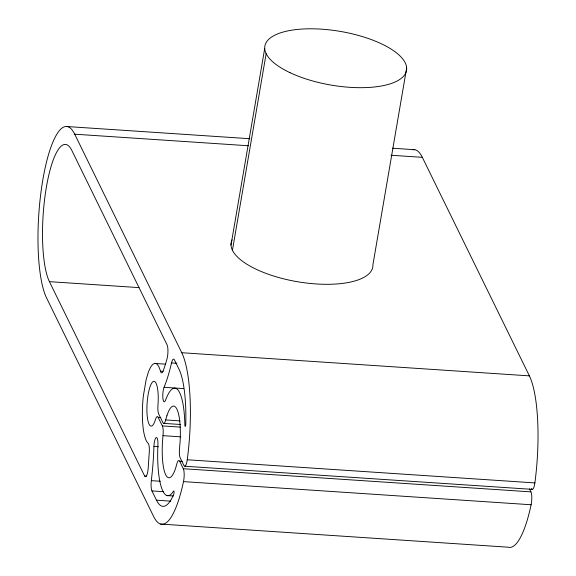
<?xml version="1.0" encoding="UTF-8"?>
<svg xmlns="http://www.w3.org/2000/svg" width="576" height="576" viewBox="0 0 576 576"><rect width="100%" height="100%" fill="white"/><g stroke="black" fill="none" stroke-linecap="round" stroke-linejoin="round"><path stroke-width="0.86" d="M182.333 461.39L179.647 461.21A8.986 2.196 -86.2 0 0 176.846 463.91L175.651 468.086A35.928 8.777 -86.2 0 1 165.658 474.689A35.928 8.777 -86.2 0 1 162.526 441.302L163.202 432.785A8.993 2.196 -86.2 0 0 162.353 425.902L158.148 417.326A8.986 2.196 -86.2 0 0 155.549 419.299A22.457 5.486 -86.2 0 1 147.096 414.727A22.457 5.486 -86.2 0 1 152.726 381.881A22.457 5.486 -86.2 0 1 157.961 405.252A8.986 2.196 -86.2 0 0 158.71 414.05L162.914 422.633A8.993 2.196 -86.2 0 0 165.067 421.891L166.903 415.75M151.33 480.665L152.251 472.219A97.675 23.854 -86.2 0 0 153.936 446.429A7.992 1.951 -86.2 0 1 156.254 437.508A7.992 1.951 -86.2 0 1 157.918 444.996A53.899 13.162 -86.2 0 0 173.556 491.069L173.722 490.918A1.8 0.439 -86.2 0 1 174.089 492.444L173.786 494.194A71.87 17.554 -86.2 0 1 156.478 500.206L151.934 490.918A8.986 2.196 -86.2 0 1 151.33 480.665L160.243 481.255M231.012 245.023L264.722 48.406M232.445 250.236L266.155 53.626M406.634 68.098L372.924 264.715A71.856 27.23 9.7 0 1 296.453 281.549A71.856 27.23 9.7 0 1 232.078 239.854M164.074 387.295L166.068 382.054A97.02 23.695 -86.2 0 0 171.518 362.945A8.986 2.196 -86.2 0 1 174.413 359.842L178.956 369.108A71.87 17.554 -86.2 0 1 185.767 424.339L185.465 426.089A1.8 0.439 -86.2 0 1 184.896 425.714L184.86 425.153A53.899 13.162 -86.2 0 0 165.629 400.032A7.992 1.951 -86.2 0 1 162.922 398.621A7.992 1.951 -86.2 0 1 164.074 387.295L183.679 388.606M167.069 495.59L173.326 495.972M67.162 126.554L249.934 138.722M392.386 148.212L414.785 149.702M179.647 461.21L183.326 468.72A8.986 2.196 -86.2 0 1 183.499 481.615A89.82 21.938 -86.2 0 1 153.67 516.571L46.613 298.037A89.82 21.938 -86.2 0 1 42.84 179.748A89.82 21.938 -86.2 0 1 74.707 134.194L248.515 145.764M390.974 155.246L422.33 157.334L529.387 375.869A89.82 21.938 -86.2 0 1 534.874 482.911A8.986 2.196 -86.2 0 1 531.511 488.592M139.018 287.618L49.421 281.657L144.619 475.978L146.412 476.1M74.707 134.194L181.764 352.721L529.387 375.869M171.518 362.945L176.861 363.298M154.692 363.434L165.442 364.147M144.619 475.978A8.986 2.196 -86.2 0 0 148.126 468.994L149.335 451.202A8.978 2.196 -86.2 0 0 148.097 443.232A40.414 9.871 -86.2 0 1 143.366 395.813L146.131 379.706L148.068 373.068A40.414 9.871 -86.2 0 1 160.445 371.182L163.123 371.354M158.148 417.326L160.834 417.506M165.708 419.933L179.971 420.883M163.548 423.36L180.569 424.49M162.353 425.909L180.266 427.097M163.008 435.665L180.835 436.853M153.936 446.429L158.393 446.724M187.243 459.77L534.874 482.911M184.752 466.222L532.375 489.362M183.326 468.72L530.95 491.868A8.986 2.196 -86.2 0 1 531.122 504.756A89.82 21.938 -86.2 0 1 508.198 547.2L160.567 524.059M183.499 481.615L531.122 504.756M151.934 490.918L163.584 491.688M156.478 500.184L170.813 501.142M529.481 488.858L530.95 491.868M181.764 352.728A89.82 21.938 -86.2 0 1 187.243 459.763A8.986 2.196 -86.2 0 1 183.888 465.451L180.209 457.934A8.986 2.196 -86.2 0 1 179.546 448.178L180.029 442.548A35.928 8.777 -86.2 0 0 176.897 409.147A35.928 8.777 -86.2 0 0 166.903 415.735M49.421 281.657A71.856 17.554 -86.2 0 1 46.404 187.02A71.856 17.554 -86.2 0 1 71.892 150.574L167.09 344.902A8.986 2.196 -86.2 0 1 167.011 358.877L166.075 362.196A79.546 19.426 -86.2 0 1 163.073 371.102A8.978 2.196 -86.2 0 1 160.452 371.174M412.574 149.789A89.82 21.938 -86.2 0 1 422.33 157.334M290.045 72.698A71.856 27.23 9.7 0 0 405.569 73.267A71.856 27.23 9.7 0 0 311.422 28.793A71.856 27.23 9.7 0 0 290.045 72.698"/></g></svg>
